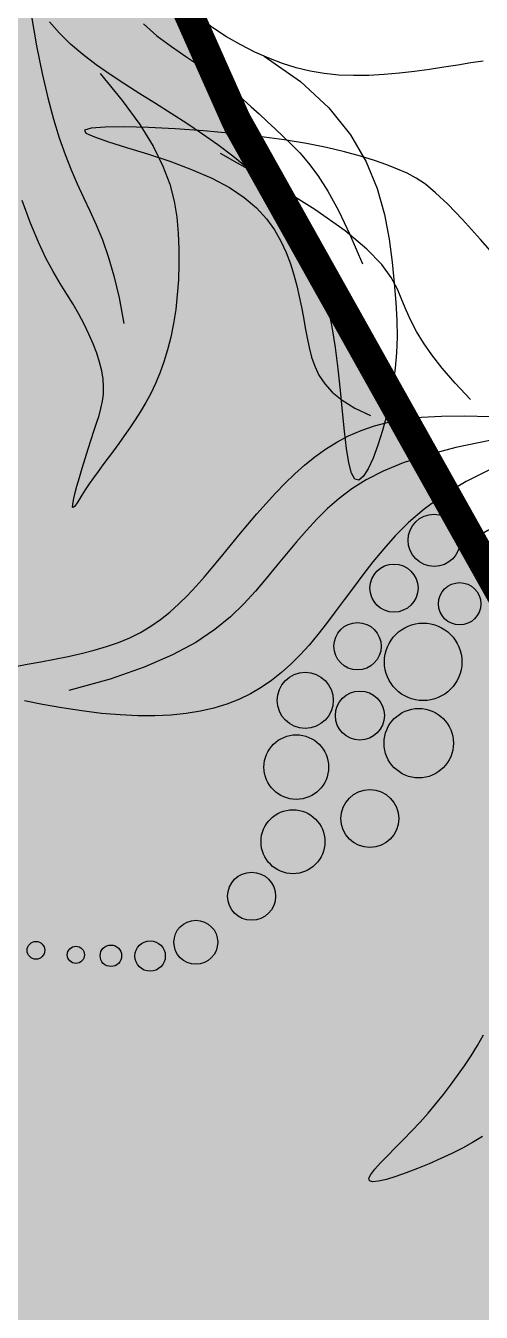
# Model space of a CAD drawing. Header units: millimetres. Extents: x -1030105 to 906887, y -616134 to 1220667.
# Drawn here: x -104438 to -103671, y 506768 to 508935 of the extents above; entities that cross this region are included whole.
import ezdxf

# ---------------------------------------------------------------- set-up
doc = ezdxf.new("R2010")
doc.units = ezdxf.units.MM
doc.header["$MEASUREMENT"] = 0
doc.linetypes.add('DASHED', pattern=[0.75, 0.5, -0.25])
doc.layers.add('A-Furniture', color=143, linetype='Continuous')
doc.layers.add('A-Tree', color=98, linetype='Continuous')
doc.layers.add('A-Wall', color=6, linetype='Continuous', lineweight=9)

# ---------------------------------------------------------------- blocks, each defined once
blk = doc.blocks.new('CAY8')
at = {"color": 0, "linetype": 'ByBlock'}
for p, q in [((73.18848299700221, 81.46748571012904), (73.08629107543129, 73.87381947867289)), ((73.08629107543129, 73.87381947867289), (73.07169222909033, 65.8862453512429)), ((195.8666776184418, 73.7740549184764), (178.6556809669437, 62.90303453456181)), ((73.07169222909033, 65.8862453512429), (73.06126448225587, 57.47454284448941)), ((178.6556809669437, 62.90303453456181), (165.0923102646575, 54.0328152671882)), ((73.06126448225587, 57.47454284448941), (72.98827025199171, 48.7126999365737)), ((72.98827025199171, 48.7126999365737), (72.79014305670171, 39.700756720953)), ((154.6197238138066, 46.76323687021977), (146.6810799174655, 40.69413909824107)), ((165.0923102646575, 54.0328152671882), (154.6197238138066, 46.76323687021977)), ((281.8044182860485, 36.48704693376385), (284.7421552298274, 51.97691215039413)), ((298.7441979627492, 49.31581859632024), (299.8229484041021, 28.46840417555541)), ((315.222645377582, 49.28924159216876), (320.9855398335367, 31.32892109902059)), ((72.79014305670171, 39.700756720953), (72.40431641217037, 30.53875329187031)), ((146.6810799174655, 40.69413909824107), (140.7195368787088, 35.42536170675339)), ((272.7483457347498, 41.76123441188429), (261.4519678309607, 34.1503733249574)), ((140.7195368787088, 35.42536170675339), (136.1782530002183, 30.55674444975193)), ((261.4519678309607, 34.1503733249574), (251.4507171116074, 27.99321961242276)), ((279.7427601667168, 22.95466709594075), (281.8044182860485, 36.48704693376385)), ((320.9855398335367, 31.32892109902059), (327.0393684344763, 16.3510460334528)), ((72.40431641217037, 30.53875329187031), (71.76822383719445, 21.32672974199704)), ((132.5003865846102, 25.68812708260702), (129.1290959345661, 20.41934935924837)), ((136.1782530002183, 30.55674444975193), (132.5003865846102, 25.68812708260702)), ((251.4507171116074, 27.99321961242276), (242.5381239545695, 23.09281932698104)), ((299.8229484041021, 28.46840417555541), (301.57116021203, 10.79100998917602)), ((71.76822383719445, 21.32672974199704), (70.81929884742749, 12.16472616511783)), ((129.1290959345661, 20.41934935924837), (125.6055601766657, 14.40027106959496)), ((227.1530318404639, 16.27446324320226), (220.2675936403994, 13.96259954921879)), ((234.5077187377919, 19.25221851956485), (227.1530318404639, 16.27446324320226)), ((242.5381239545695, 23.09281932698104), (234.5077187377919, 19.25221851956485)), ((278.5020927541718, 11.07330955923862), (279.7427601667168, 22.95466709594075)), ((327.0393684344763, 16.3510460334528), (333.3309496702223, 3.849163319815489)), ((70.81929884742749, 12.16472616511783), (69.49497496088043, 3.15278265482084)), ((125.6055601766657, 14.40027106959496), (121.8630417288241, 7.48083214064718)), ((138.7161815662275, 6.420700440192377), (154.8035235170482, 8.284150232453612)), ((154.8035235170482, 8.284150232453612), (169.9072955171887, 8.678461557939954)), ((169.9072955171887, 8.678461557939954), (183.8560778239207, 8.263173468754758)), ((183.8560778239207, 8.263173468754758), (196.539868047048, 7.579565180423742)), ((200.3057652235166, 8.921515925141648), (192.8384571090301, 6.384561173685142)), ((207.0785848454125, 10.54873111775123), (200.3057652235166, 8.921515925141648)), ((213.6449345160672, 12.11967349031511), (207.0785848454125, 10.54873111775123)), ((220.2675936403994, 13.96259954921879), (213.6449345160672, 12.11967349031511)), ((278.0273279300327, 0.5365112464296544), (278.5020927541718, 11.07330955923862)), ((301.57116021203, 10.79100998917602), (303.948165172058, -4.157165630282179)), ((69.49497496088043, 3.15278265482084), (67.73268569458196, -5.609060695109292)), ((104.2764667831962, -4.351770759551073), (121.8166894076512, 2.428573126957417)), ((121.8630417288241, 7.48083214064718), (117.9328238325925, -0.4390074663078849)), ((121.8166894076512, 2.428573126957417), (138.7161815662275, 6.420700440192377)), ((184.1323321780019, 1.9530975651669), (173.6430621059571, -5.357644199151764)), ((192.8384571090301, 6.384561173685142), (184.1323321780019, 1.9530975651669)), ((196.539868047048, 7.579565180423742), (208.0943332042098, 6.695876557774682)), ((208.0943332042098, 6.695876557774682), (218.7165576653806, 5.562087627879009)), ((218.7165576653806, 5.562087627879009), (228.6036258015174, 4.12817841676042)), ((228.6036258015174, 4.12817841676042), (237.9526219822674, 2.344128952210667)), ((237.9526219822674, 2.344128952210667), (246.9606305778671, 0.1599192607118312)), ((246.9606305778671, 0.1599192607118312), (255.8247359581601, -2.474470630664655)), ((278.2633775769009, -8.962190919452041), (278.0273279300327, 0.5365112464296544)), ((333.3309496702223, 3.849163319815489), (339.8071020304651, -6.683180116624499)), ((67.73268569458196, -5.609060695109292), (65.47768538871787, -14.04785797071054)), ((86.2669334361799, -14.57987027222225), (104.2764667831962, -4.351770759551073)), ((117.9328238325925, -0.4390074663078849), (113.8461897289981, -9.459287789000882)), ((173.6430621059571, -5.357644199151764), (160.8263185677006, -16.53243341578309)), ((255.8247359581601, -2.474470630664655), (264.7420224939724, -5.609060695109292)), ((264.7420224939724, -5.609060695109292), (273.8068612795269, -9.25427172345917)), ((303.948165172058, -4.157165630282179), (306.913295070497, -16.81692434890829)), ((339.8071020304651, -6.683180116624499), (346.4146440044369, -15.75243735046934)), ((65.47768538871787, -14.04785797071054), (62.70651167538199, -22.19903997796609)), ((67.95950910887223, -28.91526446492753), (86.2669334361799, -14.57987027222225)), ((113.8461897289981, -9.459287789000882), (109.6344226599849, -19.68004886607923)), ((148.0305097563269, -18.6684600432327), (163.3650333104542, -14.07338959273875)), ((163.3650333104542, -14.07338959273875), (181.9874255370687, -9.343890068315886)), ((273.8068612795269, -9.25427172345917), (282.7027703078074, -13.26212777785804)), ((279.1551535765921, -17.72926001563428), (278.2633775769009, -8.962190919452041)), ((282.7027703078074, -13.26212777785804), (291.0105542958499, -17.44505373842367)), ((656.4769011361877, -15.38562176764208), (650.8167199897744, -10.78482053876905)), ((661.961896130766, -20.13023051157325), (656.4769011361877, -15.38562176764208)), ((62.70651167538199, -22.19903997796609), (59.40352301061102, -30.1251317005208)), ((109.6344226599849, -19.68004886607923), (105.3288058669077, -31.20133073527359)), ((125.3605874785153, -27.51783887437159), (135.5177345782595, -23.14473270817507)), ((135.5177345782595, -23.14473270817507), (148.0305097563269, -18.6684600432327)), ((160.8263185677006, -16.53243341578309), (145.1377732395431, -32.55603938385866)), ((266.811307910235, -27.65615893481845), (272.7483457347498, -19.06313775211856)), ((280.6504925159916, -26.02789755588128), (279.1551535765921, -17.72926001563428)), ((291.0105542958499, -17.44505373842367), (298.3110179612795, -21.61547448429155)), ((298.3110179612795, -21.61547448429155), (304.1849660212629, -25.58581489590688)), ((306.913295070497, -16.81692434890829), (310.425881694051, -27.62906783383914)), ((346.4146440044369, -15.75243735046934), (353.1003940818937, -23.86506145677959)), ((667.2936032423986, -24.98321588220097), (661.961896130766, -20.13023051157325)), ((710.9472810867319, -20.99723886035463), (713.5312768271997, -27.4196019740466)), ((49.52561354426325, -48.01749238990124), (67.95950910887223, -28.91526446492753)), ((59.40352301061102, -30.1251317005208), (55.55307784945944, -37.88865812385302)), ((117.0929481598159, -31.80340982947928), (125.3605874785153, -27.51783887437159)), ((260.9900181296853, -34.3859352725467), (266.811307910235, -27.65615893481845)), ((282.7089298014125, -33.94825880121607), (280.6504925159916, -26.02789755588128)), ((304.1849660212629, -25.58581489590688), (308.2132031925739, -29.16849985286353)), ((308.2132031925739, -29.16849985286353), (309.9765341935581, -32.17595423521379)), ((310.425881694051, -27.62906783383914), (314.4452568285724, -37.03439775194965)), ((353.1003940818937, -23.86506145677959), (359.8111707529188, -31.45351749512884)), ((672.4814074436163, -29.94249371399746), (667.2936032423986, -24.98321588220097)), ((677.5315653824018, -35.01431652247084), (672.4814074436163, -29.94249371399746)), ((713.5312768271997, -27.4196019740466), (715.9025465264294, -34.01078269933896)), ((55.55307784945944, -37.88865812385302), (51.13953464711267, -45.55214423272082)), ((105.3288058669077, -31.20133073527359), (100.9606225905318, -44.12317343568975)), ((104.3617116789919, -40.17447125856233), (110.2486963257343, -36.01707686194095)), ((110.2486963257343, -36.01707686194095), (117.0929481598159, -31.80340982947928)), ((145.1377732395431, -32.55603938385866), (126.0330977968133, -54.41323140120039)), ((181.5202619236097, -36.68817267920349), (170.7682121627749, -39.02244119139323)), ((192.6977635651001, -35.00416470212622), (181.5202619236097, -36.68817267920349)), ((204.3194869808376, -33.92039724892493), (192.6977635651001, -35.00416470212622)), ((216.4042020650031, -33.3868503105241), (204.3194869808376, -33.92039724892493)), ((228.970678711712, -33.35350387673498), (216.4042020650031, -33.3868503105241)), ((241.9594787452534, -33.74949624522378), (228.970678711712, -33.35350387673498)), ((254.998331711331, -34.42059894442173), (241.9594787452534, -33.74949624522378)), ((267.6367590859536, -35.19174181113885), (254.998331711331, -34.42059894442173)), ((255.2500648780788, -39.49006167345033), (260.9900181296853, -34.3859352725467)), ((279.4242823446057, -35.88785468146489), (267.6367590859536, -35.19174181113885)), ((289.9104229639506, -36.33386739142406), (279.4242823446057, -35.88785468146489)), ((285.2929255418148, -41.53723744795388), (282.7089298014125, -33.94825880121607)), ((298.6447024187528, -36.35470977736804), (289.9104229639506, -36.33386739142406)), ((305.176642185741, -35.77531167551751), (298.6447024187528, -36.35470977736804)), ((309.0557637403344, -34.42060292255155), (305.176642185741, -35.77531167551751)), ((309.9765341935581, -32.17595423521379), (309.0557637403344, -34.42060292255155)), ((314.4452568285724, -37.03439775194965), (318.9307522599793, -45.47371577004924)), ((359.8111707529188, -31.45351749512884), (366.4937925059585, -38.65431846602405)), ((682.4503337074584, -40.20493682214692), (677.5315653824018, -35.01431652247084)), ((715.9025465264294, -34.01078269933896), (718.0986300738896, -40.81454864164516)), ((51.13953464711267, -45.55214423272082), (46.14725185934549, -53.17811501188226)), ((93.67639918657551, -48.38192520432312), (98.9658739227034, -44.29122430772077)), ((100.9606225905318, -44.12317343568975), (96.5611560730631, -58.54561700551676)), ((98.9658739227034, -44.29122430772077), (104.3617116789919, -40.17447125856233)), ((150.4653887045806, -45.84183985787058), (140.8770752198416, -50.42701003279763)), ((160.4228443875636, -42.05699024763999), (150.4653887045806, -45.84183985787058)), ((170.7682121627749, -39.02244119139323), (160.4228443875636, -42.05699024763999)), ((238.1741091508902, -47.42449034997662), (243.8765219037687, -45.77174430352716)), ((243.8765219037687, -45.77174430352716), (249.5570366411139, -43.20613304764083)), ((249.5570366411139, -43.20613304764083), (255.2500648780788, -39.49006167345033)), ((288.3649398487778, -48.84172719404705), (285.2929255418148, -41.53723744795388)), ((318.9307522599793, -45.47371577004924), (323.840135612767, -53.33467724129696)), ((366.4937925059585, -38.65431846602405), (373.0950778320785, -45.52998935383039)), ((373.0950778320785, -45.52998935383039), (379.561845219594, -52.14305514356784)), ((687.2439690670308, -45.52060712820639), (682.4503337074584, -40.20493682214692)), ((691.9187281089708, -50.967579955568), (687.2439690670308, -45.52060712820639)), ((718.0986300738896, -40.81454864164516), (720.1570673589176, -47.87466740677155)), ((46.14725185934549, -53.17811501188226), (40.56058794114688, -60.8290954460299)), ((83.26012257032016, -56.52581176021886), (88.43384931323271, -52.45699477640119)), ((88.43384931323271, -52.45699477640119), (93.67639918657551, -48.38192520432312)), ((140.8770752198416, -50.42701003279763), (131.6380912640761, -55.83646868466712)), ((160.7710500236808, -55.5944298500599), (167.9672372492514, -53.57487111515911)), ((167.9672372492514, -53.57487111515911), (175.0445478023339, -52.14304787488618)), ((175.0445478023339, -52.14304787488618), (181.9774336774226, -51.13014251102686)), ((181.9774336774226, -51.13014251102686), (188.7632880128531, -50.44236741406894)), ((188.7632880128531, -50.44236741406894), (195.4052392349349, -50.00469247747787)), ((195.4052392349349, -50.00469247747787), (201.9064157690609, -49.74208759439171)), ((201.9064157690609, -49.74208759439171), (208.2699460412132, -49.57952265696622)), ((208.2699460412132, -49.57952265696622), (214.4989584767191, -49.44196755919074)), ((214.4989584767191, -49.44196755919074), (220.5965815010368, -49.25439219322107)), ((220.5965815010368, -49.25439219322107), (226.5659435404759, -48.94176645298103)), ((226.5659435404759, -48.94176645298103), (232.415386867915, -48.40196609670784)), ((232.415386867915, -48.40196609670784), (238.1741091508902, -47.42449034997662)), ((291.8874328321126, -55.90862173659661), (288.3649398487778, -48.84172719404705)), ((323.840135612767, -53.33467724129696), (329.1249178619419, -60.79235226490528)), ((379.561845219594, -52.14305514356784), (385.840913158785, -58.55604081966703)), ((696.480867482047, -56.55210781980531), (691.9187281089708, -50.967579955568)), ((720.1570673589176, -47.87466740677155), (722.0966283267062, -55.18280238152329)), ((40.56058794114688, -60.8290954460299), (34.36390134868452, -68.56761051998728)), ((73.20673155474833, -64.68220290387217), (78.17711722790591, -60.59775489066487)), ((78.17711722790591, -60.59775489066487), (83.26012257032016, -56.52581176021886)), ((96.5611560730631, -58.54561700551676), (92.18567337413879, -74.41551513680133)), ((126.0330977968133, -54.41323140120039), (102.9679639149708, -83.08877876484439)), ((131.6380912640761, -55.83646868466712), (122.7244530694898, -61.98997533899637)), ((146.1471787225764, -62.14705428327397), (153.4872694171372, -58.38929919914335)), ((153.4872694171372, -58.38929919914335), (160.7710500236808, -55.5944298500599)), ((295.8228646019579, -62.78481477231071), (291.8874328321126, -55.90862173659661)), ((329.1249178619419, -60.79235226490528), (334.7350458223973, -67.96866462656726)), ((385.840913158785, -58.55604081966703), (391.8791001388181, -64.83147136727894)), ((700.9366438341767, -62.28044323550967), (696.480867482047, -56.55210781980531)), ((722.0966283267062, -55.18280238152329), (723.8610031423323, -62.5222000789272)), ((34.36390134868452, -68.56761051998728), (27.37129981347425, -76.41426916234741)), ((63.6914122912367, -72.9261285219236), (68.37086381934387, -68.78853453597367)), ((68.37086381934387, -68.78853453597367), (73.20673155474833, -64.68220290387217)), ((114.1111340941807, -68.78123742421121), (105.7731077955923, -76.10396236775523)), ((122.7244530694898, -61.98997533899637), (114.1111340941807, -68.78123742421121)), ((131.4232002374938, -73.30152213555084), (138.7820612322339, -67.0552702219411)), ((138.7820612322339, -67.0552702219411), (146.1471787225764, -62.14705428327397)), ((300.1336952691072, -69.51719999874877), (295.8228646019579, -62.78481477231071)), ((304.7823849432407, -76.15267111294634), (300.1336952691072, -69.51719999874877)), ((334.7350458223973, -67.96866462656726), (340.6204663069966, -74.9855381123034)), ((391.8791001388181, -64.83147136727894), (397.6232246499076, -71.0318717707687)), ((705.2787577422878, -68.11611327186074), (700.9366438341767, -62.28044323550967)), ((709.4456854986947, -73.8517432147546), (705.2787577422878, -68.11611327186074)), ((723.8610031423323, -62.5222000789272), (725.375112026597, -69.62400279340181)), ((27.37129981347425, -76.41426916234741), (18.71588817516931, -84.22201607822171)), ((54.87944458081074, -81.32584496646996), (59.19027523892328, -77.10436359778942)), ((59.19027523892328, -77.10436359778942), (63.6914122912367, -72.9261285219236)), ((92.18567337413879, -74.41551513680133), (87.98537682665665, -91.0669761398367)), ((105.7731077955923, -76.10396236775523), (97.68534763129901, -83.85185759884007)), ((124.1018790311155, -81.0733851445093), (131.4232002374938, -73.30152213555084)), ((309.7272226361038, -82.72926412214838), (304.7823849432407, -76.15267111294634)), ((340.6204663069966, -74.9855381123034), (346.7311261301747, -81.96489650774129)), ((397.6232246499076, -71.0318717707687), (403.0201051812201, -77.21976701554922)), ((403.0201051812201, -77.21976701554922), (408.0222954833753, -83.45351376403232)), ((713.3623473236748, -79.23723290428279), (709.4456854986947, -73.8517432147546)), ((725.375112026597, -69.62400279340181), (726.563875200367, -76.21935281975857)), ((726.563875200367, -76.21935281975857), (727.3522128841814, -82.03939245254696)), ((50.73128682826973, -85.56608369602873), (54.87944458081074, -81.32584496646996)), ((97.68534763129901, -83.85185759884007), (89.82282705861326, -91.91863054490932)), ((116.8493809051379, -90.55843436843679), (124.1018790311155, -81.0733851445093)), ((314.9098129637077, -89.24958427443744), (309.7272226361038, -82.72926412214838)), ((346.7311261301747, -81.96489650774129), (353.0169721047296, -89.0286635985085)), ((408.0222954833753, -83.45351376403232), (412.6052903506443, -89.77479539212618)), ((716.9536634382257, -84.02248217948909), (713.3623473236748, -79.23723290428279)), ((720.1445540622972, -87.957390880596), (716.9536634382257, -84.02248217948909)), ((727.3522128841814, -82.03939245254696), (727.6650452984486, -86.81526398657843)), ((42.77283068633733, -93.97778337880118), (46.70826214310546, -89.79381732149159)), ((46.70826214310546, -89.79381732149159), (50.73128682826973, -85.56608369602873)), ((89.82282705861326, -91.91863054490932), (82.16051953576425, -100.1979886347162)), ((87.98537682665665, -91.0669761398367), (84.13545258356498, -107.6809219785773)), ((109.7188874121075, -101.7702168933156), (116.8493809051379, -90.55843436843679)), ((320.2675894431468, -95.70737912934965), (314.9098129637077, -89.24958427443744)), ((353.0169721047296, -89.0286635985085), (359.4279510451615, -96.29876317023263)), ((412.6052903506443, -89.77479539212618), (416.7503198381619, -96.22112695241049)), ((722.8599394169523, -90.7918588470402), (720.1445540622972, -87.957390880596)), ((725.0247397229268, -92.27578591897873), (722.8599394169523, -90.7918588470402)), ((726.563875200367, -92.15907193637213), (725.0247397229268, -92.27578591897873)), ((727.4272926637077, -90.27810971633699), (726.563875200367, -92.15907193637213)), ((727.6650452984486, -86.81526398657843), (727.4272926637077, -90.27810971633699)), ((35.0145881010194, -102.0893629281472), (38.88745261852637, -98.0867194024595)), ((38.88745261852637, -98.0867194024595), (42.77283068633733, -93.97778337880118)), ((82.16051953576425, -100.1979886347162), (74.67339851999895, -108.5836392962283)), ((325.7379855918425, -102.096396245046), (320.2675894431468, -95.70737912934965)), ((359.4279510451615, -96.29876317023263), (365.9140097651853, -103.8971190093926)), ((416.7503198381619, -96.22112695241049), (420.43861400067, -102.830023499233)), ((27.15624036132249, -109.6507226264348), (31.11669729522873, -105.9544514910212)), ((31.11669729522873, -105.9544514910212), (35.0145881010194, -102.0893629281472)), ((84.13545258356498, -107.6809219785773), (80.81108679597855, -123.4382746179599)), ((102.851173146666, -114.026167664224), (109.7188874121075, -101.7702168933156)), ((331.2584349264962, -108.4103831796874), (325.7379855918425, -102.096396245046)), ((365.9140097651853, -103.8971190093926), (372.4110176195554, -112.009743078901)), ((420.43861400067, -102.830023499233), (423.6514028940237, -109.6390000860247)), ((18.90581075030241, -116.4784560274475), (23.09672021046026, -113.1552505281197)), ((23.09672021046026, -113.1552505281197), (27.15624036132249, -109.6507226264348)), ((74.67339851999895, -108.5836392962283), (67.33330911952544, -116.9703320374592)), ((96.40891096474843, -126.4696935920128), (102.851173146666, -114.026167664224)), ((116.4375642523974, -116.1663543194718), (126.9038940549381, -115.1487590352244)), ((126.9038940549381, -115.1487590352244), (136.732045732324, -115.1253120976817)), ((136.732045732324, -115.1253120976817), (146.2160817543499, -115.7865146375461)), ((146.2160817543499, -115.7865146375461), (155.5906264314708, -116.8708036248117)), ((336.7663709649223, -114.6430874924172), (331.2584349264962, -108.4103831796874)), ((342.1992272238876, -120.7882567417237), (336.7663709649223, -114.6430874924172)), ((372.4110176195554, -112.009743078901), (378.7985341290205, -121.0790000548059)), ((423.6514028940237, -109.6390000860247), (426.3699165729649, -116.6855717658891)), ((67.33330911952544, -116.9703320374592), (60.09958304462816, -125.256984685233)), ((80.81108679597855, -123.4382746179599), (78.18746561605985, -137.5199560217425)), ((78.26888140303527, -128.2790189441057), (92.41412039581519, -122.4219854051389)), ((92.41412039581519, -122.4219854051389), (105.0389938556928, -118.4875968199831)), ((105.0389938556928, -118.4875968199831), (116.4375642523974, -116.1663543194718)), ((155.5906264314708, -116.8708036248117), (164.8525514397279, -118.3083593808751)), ((164.8525514397279, -118.3083593808751), (173.939290295757, -120.0772980666206)), ((173.939290295757, -120.0772980666206), (182.7882765169797, -122.1557358425398)), ((182.7882765169797, -122.1557358425398), (191.3369436209487, -124.5217888687312)), ((347.4944372204209, -126.8396384863572), (342.1992272238876, -120.7882567417237)), ((378.7985341290205, -121.0790000548059), (384.9420413554344, -131.6113427910295)), ((426.3699165729649, -116.6855717658891), (428.575385092694, -124.0072535926502)), ((60.09958304462816, -125.256984685233), (52.92842365517754, -133.3435571456339)), ((62.30921440788552, -136.3681963060499), (78.26888140303527, -128.2790189441057)), ((90.55477372163477, -138.2442015877295), (96.40891096474843, -126.4696935920128)), ((191.3369436209487, -124.5217888687312), (199.5227251242995, -127.1535733061446)), ((199.5227251242995, -127.1535733061446), (207.2830545445195, -130.0292053152061)), ((207.2830545445195, -130.0292053152061), (214.5553653985717, -133.1268010559488)), ((352.5936055708607, -132.8003590267017), (347.4944372204209, -126.8396384863572)), ((428.575385092694, -124.0072535926502), (430.2490385082147, -131.6415606193459)), ((44.24105694181526, -146.9990163601378), (62.30921440788552, -136.3681963060499)), ((52.92842365517754, -133.3435571456339), (45.77603431215721, -141.1300093257287)), ((78.18746561605985, -137.5199560217425), (76.43977519564396, -149.1068881546653)), ((85.4514342721468, -148.4930985617666), (90.55477372163477, -138.2442015877295)), ((214.5553653985717, -133.1268010559488), (221.295861148481, -136.4239556645243)), ((221.295861148481, -136.4239556645243), (227.5358250360605, -139.8961801791356)), ((357.4550212870181, -138.7110596303955), (352.5936055708607, -132.8003590267017)), ((362.0411444782458, -144.6217603078239), (357.4550212870181, -138.7110596303955)), ((384.9420413554344, -131.6113427910295), (390.7070213606512, -144.1132241417563)), ((430.2490385082147, -131.6415606193459), (431.3752351990788, -139.6228816485291)), ((45.77603431215721, -141.1300093257287), (38.59861837596145, -148.5163011315362)), ((227.5358250360605, -139.8961801791356), (233.3253102470062, -143.5184646133839)), ((233.3253102470062, -143.5184646133839), (238.7143699678654, -147.2657989798226)), ((366.3144352551408, -150.5824810691756), (362.0411444782458, -144.6217603078239)), ((390.7070213606512, -144.1132241417563), (395.9589562065903, -159.0910969608431)), ((431.3752351990788, -139.6228816485291), (431.9508468413278, -147.9731004767509)), ((38.59861837596145, -148.5163011315362), (31.35237920698455, -155.4023924696648)), ((76.43977519564396, -149.1068881546653), (75.74320168656595, -157.3799929800934)), ((81.26156547235041, -156.3597914253023), (85.4514342721468, -148.4930985617666)), ((238.7143699678654, -147.2657989798226), (243.75305738512, -151.1131732928388)), ((243.75305738512, -151.1131732928388), (248.4914256846623, -155.0355775654443)), ((370.237353728824, -156.6432419239845), (366.3144352551408, -150.5824810691756)), ((431.9508468413278, -147.9731004767509), (431.9758734344377, -156.7109746490296)), ((23.99352016614466, -161.6882432462644), (16.47824461390155, -167.2738133682051)), ((31.35237920698455, -155.4023924696648), (23.99352016614466, -161.6882432462644)), ((75.74320168656595, -157.3799929800934), (76.27293124144671, -161.5201924634221)), ((76.27293124144671, -161.5201924634221), (78.14784017660895, -160.9876870891221)), ((78.14784017660895, -160.9876870891221), (81.26156547235041, -156.3597914253023)), ((133.5093504791894, -163.6369313154992), (143.0460466244058, -161.4047862953503)), ((143.0460466244058, -161.4047862953503), (153.5963197916226, -159.4727615560314)), ((153.5963197916226, -159.4727615560314), (165.5074139600929, -157.9534022574426)), ((165.5074139600929, -157.9534022574426), (179.1265731094627, -156.959253560859)), ((179.1265731094627, -156.959253560859), (194.8010412199674, -156.6028606262462)), ((248.4914256846623, -155.0355775654443), (252.9795280529088, -159.0080018111094)), ((252.9795280529088, -159.0080018111094), (257.2674176760793, -163.0054360432387)), ((373.7723600083209, -162.8540628821775), (370.237353728824, -156.6432419239845)), ((395.9589562065903, -159.0910969608431), (400.5633279555641, -177.0514141016229)), ((431.9758734344377, -156.7109746490296), (431.4503149786051, -165.8552617106452)), ((16.47824461390155, -167.2738133682051), (8.760148999217563, -172.0684415142441)), ((107.5082843779692, -171.0086364549843), (116.0877133358463, -168.5514015560675)), ((116.0877133358463, -168.5514015560675), (124.6389873761964, -166.0566514559887)), ((124.6389873761964, -166.0566514559887), (133.5093504791894, -163.6369313154992)), ((257.2674176760793, -163.0054360432387), (261.3978483173214, -167.0018281834691)), ((261.3978483173214, -167.0018281834691), (265.3843760482141, -170.9669577852528)), ((376.8819142050797, -169.2649639540086), (373.7723600083209, -162.8540628821775)), ((379.5284764288463, -175.925965149012), (376.8819142050797, -169.2649639540086)), ((431.4503149786051, -165.8552617106452), (430.3741714736989, -175.4247192066814)), ((66.76499400793728, -179.0118427601901), (78.4664885814509, -177.3674341555652)), ((78.4664885814509, -177.3674341555652), (88.97609257027398, -175.4604202495448)), ((88.97609257027398, -175.4604202495448), (98.56596987055127, -173.328316022742)), ((98.56596987055127, -173.328316022742), (107.5082843779692, -171.0086364549843)), ((203.8439835382833, -176.7442659313074), (197.7140323831209, -178.3157287300182)), ((209.7612086518802, -175.5229433864206), (203.8439835382833, -176.7442659313074)), ((215.418782861454, -174.6767711556222), (209.7612086518802, -175.5229433864206)), ((220.7697813054638, -174.2307592990455), (215.418782861454, -174.6767711556222)), ((225.7672791215173, -174.2099178768894), (220.7697813054638, -174.2307592990455)), ((230.3898994274514, -174.6288360909366), (225.7672791215173, -174.2099178768894)), ((234.7184572647693, -175.4604197093049), (230.3898994274514, -174.6288360909366)), ((238.8593156533043, -176.6671536417616), (234.7184572647693, -175.4604197093049)), ((242.9188376139373, -178.211522797943), (238.8593156533043, -176.6671536417616)), ((265.3843760482141, -170.9669577852528), (269.2332575170021, -174.8695623102085)), ((269.2332575170021, -174.8695623102085), (272.9507493716683, -178.6783792198894)), ((381.6901484105347, -182.8745814775957), (379.5284764288463, -175.925965149012)), ((400.5633279555641, -177.0514141016229), (404.3856186690336, -198.5006284188039)), ((430.3741714736989, -175.4247192066814), (428.7474429201775, -185.4381046818944)), ((2.596831954231675, -182.2131245753899), (21.78752782337142, -181.9942869718707)), ((21.78752782337142, -181.9942869718707), (38.69767752481312, -181.3627841485632)), ((38.69767752481312, -181.3627841485632), (53.59944495457057, -180.3561310844434)), ((53.59944495457057, -180.3561310844434), (66.76499400793728, -179.0118427601901)), ((178.5170712893469, -184.8808580459936), (171.9387270072057, -187.5954867054807)), ((185.0036513964897, -182.409034847331), (178.5170712893469, -184.8808580459936)), ((191.4182800483923, -180.2123217219614), (185.0036513964897, -182.409034847331)), ((197.7140323831209, -178.3157287300182), (191.4182800483923, -180.2123217219614)), ((247.0033861678112, -180.0560120871578), (242.9188376139373, -178.211522797943)), ((251.2193243358724, -182.1631064195008), (247.0033861678112, -180.0560120871578)), ((255.6730151386746, -184.4952907043462), (251.2193243358724, -182.1631064195008)), ((260.4708215968367, -187.0150498516577), (255.6730151386746, -184.4952907043462)), ((272.9507493716683, -178.6783792198894), (276.5431082608502, -182.3621459755868)), ((276.5431082608502, -182.3621459755868), (280.0165908324652, -185.889600039116)), ((383.407598364096, -190.0983079535345), (381.6901484105347, -182.8745814775957)), ((428.7474429201775, -185.4381046818944), (426.5701293179754, -195.9141756822191)), ((164.9818555041948, -190.491438006733), (157.292956151703, -193.499934579273)), ((171.9387270072057, -187.5954867054807), (164.9818555041948, -190.491438006733)), ((265.6669679956922, -189.6744479554163), (260.4708215968367, -187.0150498516577)), ((271.1071236775333, -192.383865848029), (265.6669679956922, -189.6744479554163)), ((276.5848192492358, -195.043263546575), (271.1071236775333, -192.383865848029)), ((280.0165908324652, -185.889600039116), (283.3774537347581, -189.2294788722265)), ((283.3774537347581, -189.2294788722265), (286.6319536168903, -192.3505199360134)), ((286.6319536168903, -192.3505199360134), (289.7623633073836, -195.218334453004)), ((384.7371361242567, -197.5721345893817), (383.407598364096, -190.0983079535345)), ((138.3050713880239, -199.5794540536208), (126.2990847209239, -202.512922213622)), ((148.5185283224291, -196.5521990518373), (138.3050713880239, -199.5794540536208)), ((157.292956151703, -193.499934579273), (148.5185283224291, -196.5521990518373)), ((281.893585317348, -197.5526010681333), (276.5848192492358, -195.043263546575)), ((286.8269524882217, -199.8118384293248), (281.893585317348, -197.5526010681333)), ((291.17845136906, -201.7209356470976), (286.8269524882217, -199.8118384293248)), ((289.7623633073836, -195.218334453004), (292.6550203635288, -197.7860286895575)), ((292.6550203635288, -197.7860286895575), (295.172278522894, -200.0035826722869)), ((295.172278522894, -200.0035826722869), (297.176491522916, -201.8209764281328)), ((385.7350715252851, -205.2710513987386), (384.7371361242567, -197.5721345893817)), ((404.3856186690336, -198.5006284188039), (407.291310408853, -223.9451927653918)), ((426.5701293179754, -195.9141756822191), (423.8422306667653, -206.8716897524773)), ((126.2990847209239, -202.512922213622), (112.1470676923218, -205.283826160643)), ((294.7416125660839, -203.1798527386618), (291.17845136906, -201.7209356470976)), ((297.3099666859725, -204.0885497209656), (294.7416125660839, -203.1798527386618)), ((297.176491522916, -201.8209764281328), (298.5300131012282, -203.1881899840355)), ((298.7343969452213, -204.3719966037079), (297.3099666859725, -204.0885497209656)), ((298.5300131012282, -203.1881899840355), (299.0951969961843, -204.0552033669355)), ((299.0951969961843, -204.0552033669355), (298.7343969452213, -204.3719966037079)), ((386.4577144018422, -213.1700483954028), (385.7350715252851, -205.2710513987386)), ((423.8422306667653, -206.8716897524773), (420.5887735597225, -218.2585427049034)), ((386.961374588851, -221.2441155928445), (386.4577144018422, -213.1700483954028)), ((387.3023619202522, -229.4682430042067), (386.961374588851, -221.2441155928445)), ((420.5887735597225, -218.2585427049034), (416.9348909622659, -229.739183419877)), ((387.5369862306416, -237.8174206428284), (387.3023619202522, -229.4682430042067)), ((416.9348909622659, -229.739183419877), (413.0307424338407, -240.9071990453867)), ((387.7267712288176, -246.2114080524316), (387.5369862306416, -237.8174206428284)), ((387.9540961162656, -254.3490428971545), (387.7267712288176, -246.2114080524316)), ((413.0307424338407, -240.9071990453867), (409.0264875327139, -251.3561767281772))]:
    blk.add_line(p, q, dxfattribs=at)
for centre, radius in [((365.6818765044245, 43.07189794373153), 14.26336976286063), ((392.8179599914602, 15.95379666800909), 12.7195865036326), ((352.7599381733689, 6.914410716623024), 15.71009876382772), ((423.830637969173, -11.16432346706097), 23.27999257596779), ((377.311633993997, -21.49502332636439), 14.43790307745188), ((471.6418227862905, -21.49502332636439), 20.86410866022382), ((408.3242859889888, -48.61314346136896), 14.20473588090774), ((449.6745146317426, -53.77849339121713), 14.72419676962489), ((511.6998446044472, -57.65251055340741), 17.37954461395085), ((435.4603694760899, -84.77061182880243), 16.83705964930526), ((474.2262104527636, -96.39266331537328), 19.41314046695245), ((518.1608007788109, -105.4320304070188), 19.19855683043559), ((546.5890910904436, -135.1328160773392), 14.43790307745188), ((568.5563992446641, -172.5816360717126), 13.16945528490697), ((572.4329677525548, -200.9910889743751), 9.131262557783701), ((568.5563992446641, -224.2351730879072), 6.458236968624959), ((564.6798047540524, -244.8965916661891), 5.165368789029579), ((558.2188225969676, -268.1406946390034), 5.324531751637381)]:
    blk.add_circle(centre, radius, dxfattribs=at)
blk = doc.blocks.new('CÂY')
at = {"layer": 'A-Tree', "color": 8, "ltscale": 10, "xscale": 2.803183510899544, "yscale": 2.803183510899544, "zscale": 2.803183510899544, "rotation": 279.0824280019125}
blk.add_blockref('CAY8', (-14732.21739931472, -69.75649958464783), dxfattribs=at)
blk = doc.blocks.new('BỐ TRÍ LAY OUT')
at = {"layer": 'A-Furniture', "color": 3}
blk.add_blockref('CÂY', (4286.75486311756, 4469.288343299762), dxfattribs=at)
blk = doc.blocks.new('TƯỜNG KIẾN TRÚC')
at = {"color": 0, "const_width": 50}
blk.add_lwpolyline([(-57246.21905261721, -42602.37068987137), (-59409.74643573305, -42969.45567016874, 0.3659412979444954), (-61135.38700251374, -45121.87329179677, 0.0450071005246337), (-60690.77560484735, -49470.92558191495, 0.1620892894414481), (-56830.91708503431, -56364.14356976992, 0.1933850795687879), (-54279.94149597501, -57092.5587343435, 0.2015619879370782), (-51129.45223710453, -55388.36867325811, 392.1318763364482)], format="xyb", dxfattribs=at)
blk = doc.blocks.new('KIẾN TRÚC')
h = blk.add_hatch(color=9)
h.dxf.hatch_style = 1
edge = h.paths.add_edge_path(flags=16)
edge.add_line((62281.95049999998, 27412.02927138517), (55232.82389649404, 27412.02927138505))
edge.add_arc((32545.50878812408, 30716.66293956665), 22926.72829924391, 284.53695158247865, 351.7125813344091, ccw=False)
edge.add_line((38300.21700792988, 8523.911784915952), (13217.51784992669, 8523.911784910597))
edge.add_arc((23753.10182550838, 24110.84943410289), 18813.58963585476, 227.7677182561868, 235.9442986410003, ccw=False)
edge.add_arc((7788.819823088517, 12733.3910908635), 4187.039666959467, 236.0590124962323, 322.4360737019827, ccw=False)
edge.add_arc((13873.5970987339, 18503.25729619298), 12505.26566685072, 190.8327360748526, 227.6605687844487, ccw=False)
edge.add_arc((25477.52443721271, 20792.18331255531), 24332.69085544715, 180.6832153365221, 190.991126688788, ccw=False)
edge.add_arc((3282.93561756362, 20557.21277457592), 2137.084471138149, 101.08076224722828, 181.479400931386, ccw=False)
edge.add_line((2872.204064266523, 22654.45611475036), (4986.06665855035, 23013.11448664329))
edge.add_arc((28039.69241930227, 24288.4119512235), 23088.87273861522, 153.2014320220877, 183.1663029992741, ccw=False)
edge.add_arc((10232.26976538847, 40544.64471371844), 6483.106001901682, 182.8401094538115, 244.3962742115525, ccw=False)
edge.add_arc((-6425.00274742386, 39970.86676714511), 10185.26120742048, 1.420812516492314, 26.70695635716553)
edge.add_arc((10590.58143904217, 49414.25633883046), 9292.69259551461, 144.7133172211654, 211.5754885360199, ccw=False)
edge.add_arc((-12326.15115191392, 64090.21360378864), 17935.64217367859, 328.7375359512051, 356.1899532233969)
edge.add_arc((16735.32676788772, 62308.59922571364), 11181.04393981935, 84.1243873636841, 176.9761863570094, ccw=False)
edge.add_arc((20708.98128665387, 99752.52490135818), 26473.21942281876, 263.8653720447036, 288.4869561324928)
edge.add_arc((35667.35201082098, 54479.70646712999), 21207.13938727637, 73.35106851793267, 108.03023985438841, ccw=False)
edge.add_arc((44765.46109434243, 84516.17499720305), 10177.42256554817, 252.7258710955127, 285.7130125077479)
edge.add_arc((49658.99676799333, 68415.98596348311), 6655.601145545619, 49.49953772748103, 108.7311152981473, ccw=False)
edge.add_arc((48035.04809900769, 66009.84854850778), 9545.540963997893, -2.328829575281418, 51.46764420018991, ccw=False)
edge.add_line((57572.70516659174, 65621.96975748474), (49483.50000000001, 65623.9117849106))
edge.add_line((49483.50000000001, 65623.9117849106), (62281.95049999965, 65623.9117849191))
edge.add_line((62281.95049999965, 65623.9117849191), (62281.95049999998, 27412.02927138517))
h.paths.add_polyline_path([(0, 77895.5), (64428.50000000001, 77895.5), (64428.50000000001, -0.577250000089407), (-1.792749999687658, 0.577250000089407)])
at = {"layer": 'A-Wall'}
blk.add_blockref('TƯỜNG KIẾN TRÚC', (62285.79396247002, 65615.61311326921), dxfattribs=at)

msp = doc.modelspace()

# ---------------------------------------------------------------- linework, layer by layer
at = {"color": 1, "linetype": 'DASHED', "ltscale": 1000, "const_width": 50}
msp.add_lwpolyline([(-95670.36382637039, 506057.7127576224, -0.1976179126471055), (-98776.4909959755, 504407.8530505756, -0.1933850795687879), (-101327.4665850348, 505136.2682151492, -0.1620892894414481), (-105187.3251048478, 512029.4862030041, -0.0450071005246337), (-105631.9365025142, 516378.5384931223, -0.3659412979444954), (-103906.2959357335, 518530.9561147504), (-101743.9030274843, 518897.8486090698, -0.1357393945070406), (-99338.88206733699, 530570.340333024, -0.2750178852905023), (-103021.3730096331, 536099.9135275302, 0.1107814983251507), (-104104.8374997806, 540424.9028483479, -0.3003100923854334), (-103773.2822078853, 550658.8466900261, 0.1203599662960986), (-101208.6497629923, 558774.9105705839, -0.4288681078624456), (-88898.57935298752, 569307.4033231586, 0.107847157214301), (-77675.15854412533, 570521.9329957211, -0.1524819869208155), (-65035.16077594279, 570674.3053047663, 0.1449358142641596), (-59256.79872041271, 570595.5800135372, -0.2643588036035894), (-52796.99522499467, 569353.4099046133, -0.2237263001650759), (-49205.79483340826, 561498.4697574847), (-44496.54950000049, 561500.4117849191), (-44496.54950000002, 523288.5292713851), (-51545.67610350606, 523288.5292713851, -0.3011393681377011), (-68478.28299209109, 504400.4117849106), (-93560.98215007345, 504400.4117849106, -0.03627546227429911), (-95670.36382637039, 506057.7127576224)], format="xyb", dxfattribs=at)

# ---------------------------------------------------------------- block references
at = {"color": 3}
for name, p in [('KIẾN TRÚC', (-106778.5, 495876.5)), ('BỐ TRÍ LAY OUT', (-93480.29286311776, 504642.1131132607))]:
    msp.add_blockref(name, p, dxfattribs=at)

doc.saveas('drawing.dxf')
